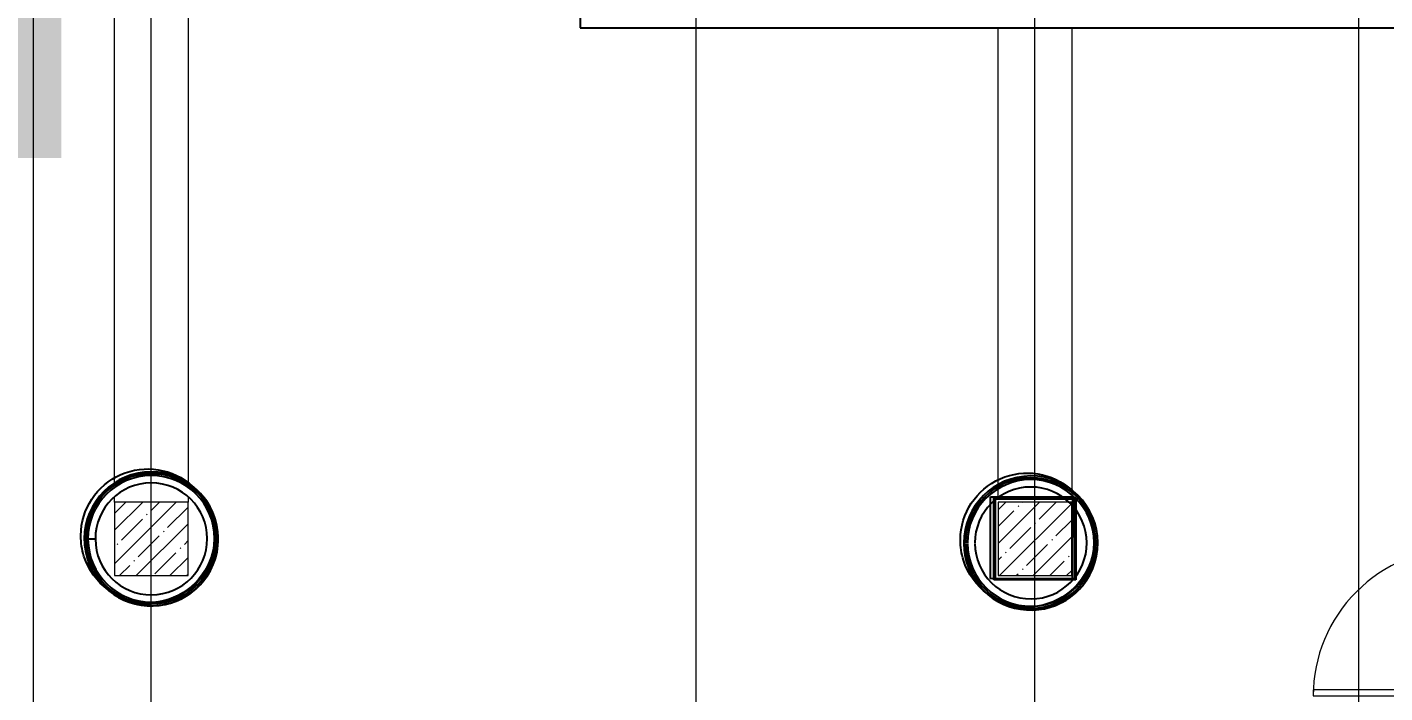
# Model space of a CAD drawing. Header units: millimetres. Extents: x 3914 to 443608, y -156176 to 78197.
# Drawn here: x 73874 to 83093, y -130139 to -125617 of the extents above; entities that cross this region are included whole.
import ezdxf

# ---------------------------------------------------------------- set-up
doc = ezdxf.new("R2010")
doc.units = ezdxf.units.MM
doc.linetypes.add('200_ШТРИХ__ш1_п0_6_', pattern=[160, 100, -60])
for name, color, linetype, lineweight in [('A-DOOR-1', 7, 'Continuous', 5), ('A-DOOR-2', 7, '200_ШТРИХ__ш1_п0_6_', 5), ('A-DOOR-FRAM-2', 7, 'Continuous', 5), ('A-FLOR', 7, 'Continuous', 9), ('S-COLS-1', 7, 'Continuous', 5), ('Оси', 7, 'Continuous', 9)]:
    doc.layers.add(name, color=color, linetype=linetype, lineweight=lineweight)
doc.layers.add('A-DOOR-FRAM-1', color=7, linetype='Continuous', lineweight=5, true_color=0xc0c0c0)
doc.styles.add('СПДС', font='ГОСТ тип А.ttf', dxfattribs={"width": 0.9})

# ---------------------------------------------------------------- blocks, each defined once
blk = doc.blocks.new('110_Дверь_СКБ_1Ст_Внутренняя1 - Д-12 1100x2100h_дверь в горячий цех-32113407-Объем проектирования 1 этажа')
at = {"layer": 'A-DOOR-2'}
h = blk.add_hatch(dxfattribs=at)
h.set_pattern_fill('FP_75', color=256, style=0, pattern_type=2)
h.set_pattern_definition([(135, (1751.41, 164.685), (-14.14214, -14.14214), []), (225, (1751.41, 164.685), (14.14214, -14.14214), [])])
h.paths.add_polyline_path([(537.5, 100), (537.5, -100), (562.5, -100), (562.5, 100)])
at = {"layer": 'A-DOOR-FRAM-2'}
h = blk.add_hatch(dxfattribs=at)
h.set_pattern_fill('FP_76', color=256, style=0, pattern_type=2)
h.set_pattern_definition([(45, (-371.384, 164.685), (-14.1421, 14.1421), []), (135, (-371.384, 164.685), (-14.1421, -14.1421), [])])
h.paths.add_polyline_path([(-537.5, 7), (-537.5, -100), (-512.5, -99.9), (-512.5, 100), (-537.5, 100)])
at = {"layer": 'A-DOOR-1'}
for p, q in [((-487.5, 1100), (-487.5, 100)), ((-447.5, 1100), (-487.5, 1100)), ((-447.5, 100), (-447.5, 1100)), ((-487.5, 100), (-447.5, 100))]:
    blk.add_line(p, q, dxfattribs=at)
blk.add_arc((-487.5, 100), 1000, 360, 90, dxfattribs=at)
at = {"layer": 'A-DOOR-FRAM-1'}
for p, q in [((-497.5, 108), (-567.5, 108)), ((-567.5, 108), (-567.5, 100)), ((-567.5, 100), (-497.5, 100)), ((-512.5, 100), (-537.5, 100)), ((-537.5, 100), (-537.5, -100)), ((-487.5, 100), (-512.5, 100)), ((-512.5, 100), (-512.5, 20)), ((-512.5, -100), (-512.5, 100)), ((-497.5, 100), (-512.5, 100)), ((-512.5, 100), (-512.5, 99)), ((-512.5, 99), (-497.5, 99)), ((-497.5, 100), (-497.5, 108)), ((-497.5, 99), (-497.5, 100)), ((-487.5, 60), (-487.5, 100)), ((512.5, 100), (512.5, 60)), ((537.5, 100), (512.5, 100)), ((592.5, 108), (522.5, 108)), ((522.5, 108), (522.5, 100)), ((537.5, 100), (522.5, 100)), ((522.5, 100), (522.5, 99)), ((522.5, 100), (592.5, 100)), ((522.5, 99), (537.5, 99)), ((537.5, 20), (537.5, 100)), ((562.5, 100), (537.5, 100)), ((537.5, 100), (537.5, -100)), ((537.5, 99), (537.5, 100)), ((562.5, -100), (562.5, 100)), ((592.5, 100), (592.5, 108)), ((-512.5, 20), (-477.5, 20)), ((-497.5, 20), (-512.5, 20)), ((-512.5, 20), (-512.5, -100)), ((-497.5, -100), (-497.5, 20)), ((-477.5, 60), (-487.5, 60)), ((-477.5, 20), (-477.5, 60)), ((512.5, 60), (502.5, 60)), ((502.5, 60), (502.5, 20)), ((502.5, 20), (537.5, 20)), ((537.5, 20), (522.5, 20)), ((522.5, 20), (522.5, -100)), ((537.5, -100), (537.5, 20)), ((-497.5, -100), (-567.5, -100)), ((-567.5, -100), (-567.5, -108)), ((-567.5, -108), (-497.5, -108)), ((-537.5, -100), (-512.5, -100)), ((-512.5, -100), (-497.5, -100)), ((-497.5, -108), (-497.5, -100)), ((522.5, -100), (537.5, -100)), ((592.5, -100), (522.5, -100)), ((522.5, -100), (522.5, -108)), ((522.5, -108), (592.5, -108)), ((537.5, -100), (562.5, -100)), ((592.5, -108), (592.5, -100))]:
    blk.add_line(p, q, dxfattribs=at)
blk = doc.blocks.new('BSC_Колонна _Прямоугольная - 500х500-22732503-Объем проектирования 1 этажа')
at = {"layer": 'S-COLS-1'}
h = blk.add_hatch(dxfattribs=at)
h.set_pattern_fill('FP_105', color=256, style=0, pattern_type=2)
h.set_pattern_definition([(45, (-48460, -17020), (-114.04925, 114.04925), []), (45, (-48345.95, -17020), (-114.04925, 114.04925), [201.613, -40.323, 6.706, -33.617])])
h.paths.add_polyline_path([(-200, -250), (250, -250), (250, 250), (-250, 250), (-250, -250)])
for p, q in [((250, 250), (-250, 250)), ((-250, 250), (-250, -250)), ((250, -250), (250, 250)), ((-250, -250), (250, -250))]:
    blk.add_line(p, q, dxfattribs=at)
blk = doc.blocks.new('BSC_Колонна _Прямоугольная - 500х500-V88-Объем проектирования 1 этажа')
at = {"layer": 'S-COLS-1'}
h = blk.add_hatch(dxfattribs=at)
h.set_pattern_fill('FP_106', color=256, style=0, pattern_type=2)
h.set_pattern_definition([(45, (-54460, -17020), (-114.04925, 114.04925), []), (45, (-54345.95, -17020), (-114.04925, 114.04925), [201.613, -40.323, 6.706, -33.617])])
h.paths.add_polyline_path([(-250, -250), (250, -250), (250, 250), (-250, 250), (-250, -228)])
for p, q in [((250, 250), (-250, 250)), ((-250, 250), (-250, -250)), ((250, -250), (250, 250)), ((-250, -250), (250, -250))]:
    blk.add_line(p, q, dxfattribs=at)

msp = doc.modelspace()

# ---------------------------------------------------------------- linework, layer by layer
for p, q in [((77629, -122142.7), (77629, -125620.7)), ((77629, -125620.7), (84159, -125620.7)), ((80439, -128814.7), (80995, -128814.7)), ((80439, -129370.7), (80439, -128814.7)), ((80987, -128822.7), (80447, -128822.7)), ((80447, -128822.7), (80447, -129362.7)), ((80987, -129362.7), (80987, -128822.7)), ((80995, -128814.7), (80995, -129370.7)), ((74262, -129092.7), (74337, -129092.7)), ((74337, -129095.4), (74262, -129096)), ((80995, -129370.7), (80439, -129370.7)), ((80447, -129362.7), (80987, -129362.7))]:
    msp.add_line(p, q)
at = {"flags": 128}
for points in [[(75126.1, -129210.6, -0.000605), (75125.8, -129211.7, -0.73057), (74259.7, -129209.6, -0.076798), (74238.5, -129072.4, -0.000577), (74238.5, -129071.4, -0.001199), (74238.5, -129069.2, -1.163452)], [(81098.1, -129238.6, -0.000605), (81097.8, -129239.7, -0.73057), (80231.7, -129237.6, -0.076798), (80210.5, -129100.4, -0.000577), (80210.5, -129099.4, -0.001199), (80210.5, -129097.2, -1.163452)]]:
    msp.add_lwpolyline(points, format="xyb", close=True, dxfattribs=at)
msp.add_lwpolyline([(80415.7, -128806.4), (80971.7, -128807.7), (80970.4, -129363.7), (80414.4, -129362.4)], close=True, dxfattribs=at)
for centre, radius, start, end in [((74717, -129092.7), 455, 180.40614, 180), ((74717, -129094.2), 454.6, 22.80007, 179.99861), ((74717, -129094.2), 453.6, 342.44177, 179.99861), ((74717, -129092.7), 442.5, 180.40614, 180), ((74717, -129092.7), 430, 180.40614, 180), ((80689, -129120.7), 455, 180.40614, 180), ((80689, -129120.7), 442.5, 180.40614, 180), ((80689, -129120.7), 430, 180.40614, 180), ((74717, -129092.7), 380, 180.40614, 180), ((80689, -129120.7), 380, 180.40614, 180), ((74717, -129092.7), 454, 342.26721, 22.63128), ((74717, -129094.2), 454.6, 180, 342.30147), ((74717, -129094.2), 453.6, 180, 270), ((80689, -129122.2), 454.6, 180, 342.30147), ((80689, -129122.2), 453.6, 180, 270), ((74717, -129092.7), 455, 270, 342.12874), ((80689, -129120.7), 455, 270, 342.12874)]:
    msp.add_arc(centre, radius, start, end)
at = {"layer": 'A-FLOR'}
for p, q in [((74467, -128712.9), (74467, -123493.2)), ((74967, -123493.3), (74967, -128712.8)), ((80467, -128814.7), (80467, -125620.7)), ((80967, -125620.7), (80967, -128814.7)), ((74467, -128842.7), (74467, -128808.1)), ((74967, -128842.7), (74467, -128842.7)), ((74967, -128808), (74967, -128842.7)), ((80987, -128814.7), (80446, -128814.7)), ((80446, -129370.7), (80987, -129370.7))]:
    msp.add_line(p, q, dxfattribs=at)
msp.add_arc((74717, -129092.7), 400, 180, 180.40797, dxfattribs=at)
msp.add_arc((74717, -129092.7), 400, 180, 180.40797, dxfattribs=at)
at = {"layer": 'Оси'}
for points in [[(73917, -148019), (73917, -143019), (73917, -123714.7), (73917, -118714.7)], [(75272.3, -148019), (75272.3, -147299.5), (74717, -146736.2), (74717, -141736.2), (74717, -123714.7), (74717, -118714.7)], [(78417, -148019), (78417, -143019), (78417, -123714.7), (78417, -118714.7)], [(80717, -148019), (80717, -143019), (80717, -123714.7), (80717, -118714.7)], [(82917, -148019), (82917, -143019), (82917, -123714.7), (82917, -118714.7)]]:
    msp.add_lwpolyline(points, dxfattribs=at)

# ---------------------------------------------------------------- block references
for name, p in [('BSC_Колонна _Прямоугольная - 500х500-22732503-Объем проектирования 1 этажа', (74717, -129092.7)), ('BSC_Колонна _Прямоугольная - 500х500-V88-Объем проектирования 1 этажа', (80717, -129092.7))]:
    msp.add_blockref(name, p)
at = {"rotation": 89.99999999999991}
msp.add_blockref('110_Дверь_СКБ_1Ст_Внутренняя1 - Д-12 1100x2100h_дверь в горячий цех-32113407-Объем проектирования 1 этажа', (83707, -129671.4), dxfattribs=at)

# ---------------------------------------------------------------- texts
at = {"insert": (72644.8, -125754.7), "char_height": 500, "width": 1212.151, "attachment_point": 1, "style": 'СПДС', "bg_fill": 1, "box_fill_scale": 1.5, "bg_fill_color": 7, "bg_fill_true_color": 16777215, "bg_fill_transparency": 0}
msp.add_mtext('1.38', dxfattribs=at)

doc.saveas('drawing.dxf')
